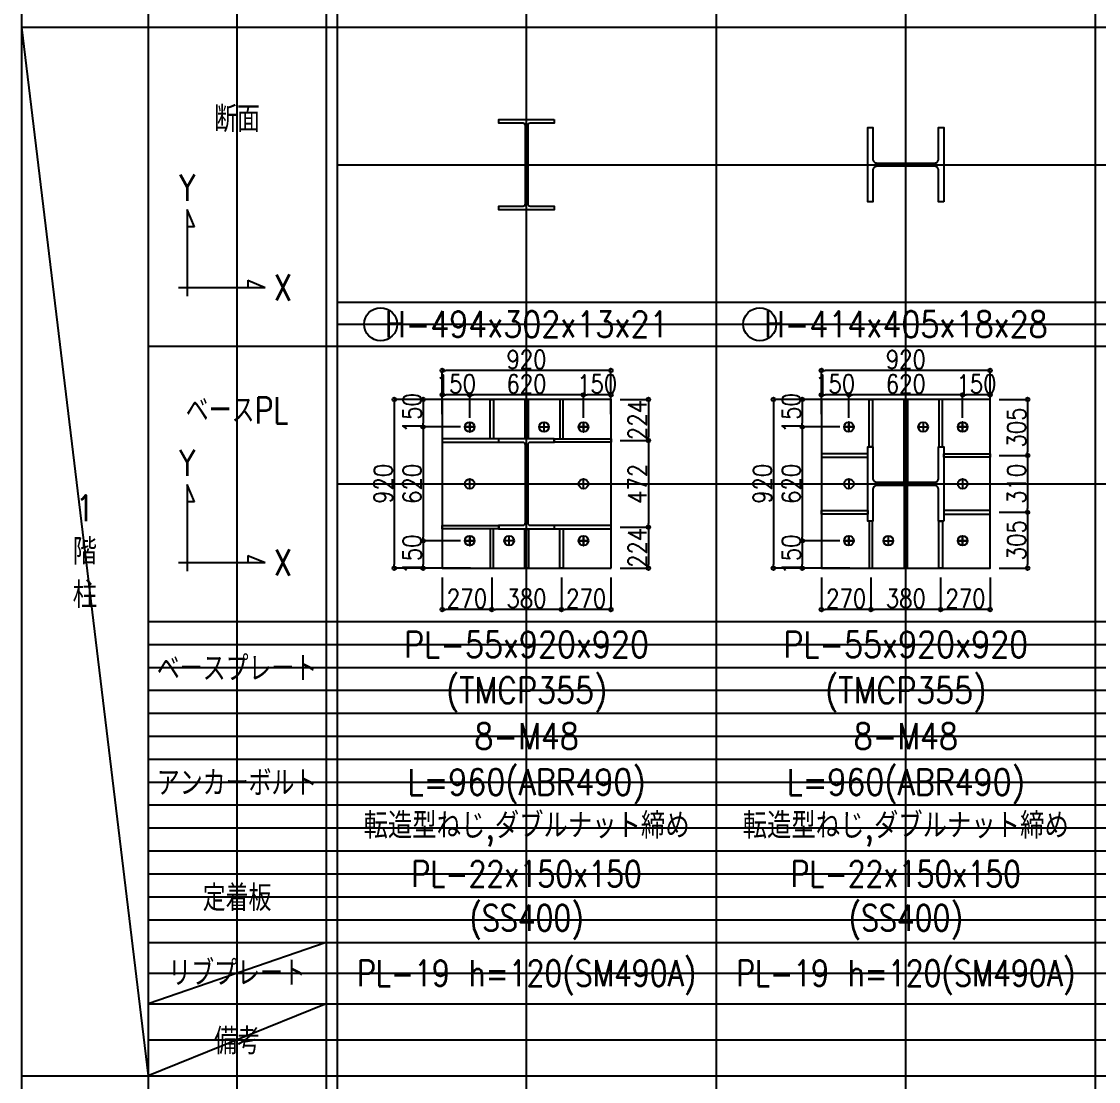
# Model space of a CAD drawing. Extents: x -668440 to 1010955, y -1678500 to 210463.
# Drawn here: x -123607 to -82515, y -441430 to -400997 of the extents above; entities that cross this region are included whole.
import ezdxf
from ezdxf.enums import TextEntityAlignment as Align

# ---------------------------------------------------------------- set-up
doc = ezdxf.new("R2010")
doc.units = 0
doc.header["$MEASUREMENT"] = 0
doc.layers.get('0').update_dxf_attribs({"color": 3, "linetype": 'CONTINUOUS'})
doc.layers.get('Defpoints').update_dxf_attribs({"color": 251, "linetype": 'CONTINUOUS'})
for name, color, linetype in [('Sプレート', 1, 'CONTINUOUS'), ('Sボルト', 2, 'CONTINUOUS'), ('S柱', 4, 'CONTINUOUS'), ('寸法', 3, 'CONTINUOUS'), ('注記', 3, 'CONTINUOUS')]:
    doc.layers.add(name, color=color, linetype=linetype)
doc.styles.add('DRACAD', font='txt', dxfattribs={"width": 0.85, "bigfont": 'extfont2'})
doc.styles.get("Standard").update_dxf_attribs({"font": 'Osaka.ttc'})
doc.dimstyles.new('ISO-25', dxfattribs={"dimtxt": 2.5, "dimasz": 2.5, "dimexe": 1.25, "dimexo": 0.625, "dimtad": 1, "dimdec": 4, "dimdsep": 46, "dimtxsty": 'Standard', "dimcen": 2.5, "dimadec": 0, "dimazin": 0, "dimtfac": 1, "dimtdec": 4, "dimtmove": 0, "dimatfit": 3, "dimfxl": 1, "dimtolj": 1, "dimtzin": 0, "dimarcsym": 0})

# ---------------------------------------------------------------- blocks, each defined once
blk = doc.blocks.new('_ORIGIN')
at = {"color": 0, "linetype": 'ByBlock', "lineweight": -2}
blk.add_line((0, 0), (-1, 0), dxfattribs=at)
blk.add_circle((0, 0), 0.5, dxfattribs=at)
blk = doc.blocks.new('*D9439')
at = {"layer": 'Defpoints', "color": 0}
for p in [(239499.5, -294989.1), (239649.5, -295143.8), (239499.5, -295163.8)]:
    blk.add_point(p, dxfattribs=at)
at = {"layer": '寸法', "color": 0, "lineweight": -2}
for p, q in [((239499.5, -295113.8), (239499.5, -294989.1)), ((239629.5, -294989.1), (239519.5, -294989.1)), ((239649.5, -295093.8), (239649.5, -294989.1))]:
    blk.add_line(p, q, dxfattribs=at)
at = {"layer": '寸法', "color": 0, "linetype": 'ByBlock', "lineweight": -2, "xscale": 20, "yscale": 20, "zscale": 20, "rotation": 180}
blk.add_blockref('_ORIGIN', (239499.5, -294989.1), dxfattribs=at)
at = {"layer": '寸法', "color": 0, "linetype": 'ByBlock', "lineweight": -2, "xscale": 20, "yscale": 20, "zscale": 20}
blk.add_blockref('_ORIGIN', (239649.5, -294989.1), dxfattribs=at)
at = {"layer": '寸法', "color": 0, "insert": (239574.5, -294929.1), "char_height": 100, "attachment_point": 5, "style": 'DRACAD'}
blk.add_mtext('\\A1;150', dxfattribs=at)
blk = doc.blocks.new('*D9440')
at = {"layer": 'Defpoints', "color": 0}
for p in [(238879.5, -294989.1), (238879.5, -295163.8), (239499.5, -295163.8)]:
    blk.add_point(p, dxfattribs=at)
at = {"layer": '寸法', "color": 0, "lineweight": -2}
for p, q in [((238879.5, -295113.8), (238879.5, -294989.1)), ((239479.5, -294989.1), (238899.5, -294989.1)), ((239499.5, -295113.8), (239499.5, -294989.1))]:
    blk.add_line(p, q, dxfattribs=at)
at = {"layer": '寸法', "color": 0, "linetype": 'ByBlock', "lineweight": -2, "xscale": 20, "yscale": 20, "zscale": 20, "rotation": 180}
blk.add_blockref('_ORIGIN', (238879.5, -294989.1), dxfattribs=at)
at = {"layer": '寸法', "color": 0, "linetype": 'ByBlock', "lineweight": -2, "xscale": 20, "yscale": 20, "zscale": 20}
blk.add_blockref('_ORIGIN', (239499.5, -294989.1), dxfattribs=at)
at = {"layer": '寸法', "color": 0, "insert": (239189.5, -294929.1), "char_height": 100, "attachment_point": 5, "style": 'DRACAD'}
blk.add_mtext('\\A1;620', dxfattribs=at)
blk = doc.blocks.new('*D9441')
at = {"layer": 'Defpoints', "color": 0}
for p in [(238729.5, -294856), (238729.5, -295143.8), (239649.5, -295143.8)]:
    blk.add_point(p, dxfattribs=at)
at = {"layer": '寸法', "color": 0, "lineweight": -2}
for p, q in [((238729.5, -295093.8), (238729.5, -294856)), ((239629.5, -294856), (238749.5, -294856)), ((239649.5, -295093.8), (239649.5, -294856))]:
    blk.add_line(p, q, dxfattribs=at)
at = {"layer": '寸法', "color": 0, "linetype": 'ByBlock', "lineweight": -2, "xscale": 20, "yscale": 20, "zscale": 20, "rotation": 180}
blk.add_blockref('_ORIGIN', (238729.5, -294856), dxfattribs=at)
at = {"layer": '寸法', "color": 0, "linetype": 'ByBlock', "lineweight": -2, "xscale": 20, "yscale": 20, "zscale": 20}
blk.add_blockref('_ORIGIN', (239649.5, -294856), dxfattribs=at)
at = {"layer": '寸法', "color": 0, "insert": (239189.5, -294796), "char_height": 100, "attachment_point": 5, "style": 'DRACAD'}
blk.add_mtext('\\A1;920', dxfattribs=at)
blk = doc.blocks.new('*D9442')
at = {"layer": 'Defpoints', "color": 0}
for p in [(238729.5, -294989.1), (238729.5, -295143.8), (238879.5, -295163.8)]:
    blk.add_point(p, dxfattribs=at)
at = {"layer": '寸法', "color": 0, "lineweight": -2}
for p, q in [((238729.5, -295093.8), (238729.5, -294989.1)), ((238859.5, -294989.1), (238749.5, -294989.1)), ((238879.5, -295113.8), (238879.5, -294989.1))]:
    blk.add_line(p, q, dxfattribs=at)
at = {"layer": '寸法', "color": 0, "linetype": 'ByBlock', "lineweight": -2, "xscale": 20, "yscale": 20, "zscale": 20, "rotation": 180}
blk.add_blockref('_ORIGIN', (238729.5, -294989.1), dxfattribs=at)
at = {"layer": '寸法', "color": 0, "linetype": 'ByBlock', "lineweight": -2, "xscale": 20, "yscale": 20, "zscale": 20}
blk.add_blockref('_ORIGIN', (238879.5, -294989.1), dxfattribs=at)
at = {"layer": '寸法', "color": 0, "insert": (238804.5, -294929.1), "char_height": 100, "attachment_point": 5, "style": 'DRACAD'}
blk.add_mtext('\\A1;150', dxfattribs=at)
blk = doc.blocks.new('*D9443')
at = {"layer": 'Defpoints', "color": 0}
for p in [(238934.5, -295013.8), (238625.2, -295163.8), (238879.5, -295163.8)]:
    blk.add_point(p, dxfattribs=at)
at = {"layer": '寸法', "color": 0, "lineweight": -2}
for p, q in [((238884.5, -295013.8), (238625.2, -295013.8)), ((238625.2, -295033.8), (238625.2, -295143.8)), ((238829.5, -295163.8), (238625.2, -295163.8))]:
    blk.add_line(p, q, dxfattribs=at)
at = {"layer": '寸法', "color": 0, "linetype": 'ByBlock', "lineweight": -2, "xscale": 20, "yscale": 20, "zscale": 20}
for p, rotation in [((238625.2, -295013.8), 90), ((238625.2, -295163.8), 270)]:
    blk.add_blockref('_ORIGIN', p, dxfattribs=dict(at, rotation=rotation))
at = {"layer": '寸法', "color": 0, "insert": (238565.2, -295088.8), "char_height": 100, "attachment_point": 5, "rotation": 90, "style": 'DRACAD'}
blk.add_mtext('\\A1;150', dxfattribs=at)
blk = doc.blocks.new('*D9444')
at = {"layer": 'Defpoints', "color": 0}
for p in [(238879.5, -295163.8), (238625.2, -295783.8), (238879.5, -295783.8)]:
    blk.add_point(p, dxfattribs=at)
at = {"layer": '寸法', "color": 0, "lineweight": -2}
for p, q in [((238829.5, -295163.8), (238625.2, -295163.8)), ((238625.2, -295183.8), (238625.2, -295763.8)), ((238829.5, -295783.8), (238625.2, -295783.8))]:
    blk.add_line(p, q, dxfattribs=at)
at = {"layer": '寸法', "color": 0, "linetype": 'ByBlock', "lineweight": -2, "xscale": 20, "yscale": 20, "zscale": 20}
for p, rotation in [((238625.2, -295163.8), 90), ((238625.2, -295783.8), 270)]:
    blk.add_blockref('_ORIGIN', p, dxfattribs=dict(at, rotation=rotation))
at = {"layer": '寸法', "color": 0, "insert": (238565.2, -295473.8), "char_height": 100, "attachment_point": 5, "rotation": 90, "style": 'DRACAD'}
blk.add_mtext('\\A1;620', dxfattribs=at)
blk = doc.blocks.new('*D9445')
at = {"layer": 'Defpoints', "color": 0}
for p in [(238934.5, -295013.8), (238468, -295933.8), (238934.5, -295933.8)]:
    blk.add_point(p, dxfattribs=at)
at = {"layer": '寸法', "color": 0, "lineweight": -2}
for p, q in [((238884.5, -295013.8), (238468, -295013.8)), ((238468, -295033.8), (238468, -295913.8)), ((238884.5, -295933.8), (238468, -295933.8))]:
    blk.add_line(p, q, dxfattribs=at)
at = {"layer": '寸法', "color": 0, "linetype": 'ByBlock', "lineweight": -2, "xscale": 20, "yscale": 20, "zscale": 20}
for p, rotation in [((238468, -295013.8), 90), ((238468, -295933.8), 270)]:
    blk.add_blockref('_ORIGIN', p, dxfattribs=dict(at, rotation=rotation))
at = {"layer": '寸法', "color": 0, "insert": (238408, -295473.8), "char_height": 100, "attachment_point": 5, "rotation": 90, "style": 'DRACAD'}
blk.add_mtext('\\A1;920', dxfattribs=at)
blk = doc.blocks.new('*D9446')
at = {"layer": 'Defpoints', "color": 0}
for p in [(238879.5, -295783.8), (238625.2, -295933.8), (238934.5, -295933.8)]:
    blk.add_point(p, dxfattribs=at)
at = {"layer": '寸法', "color": 0, "lineweight": -2}
for p, q in [((238829.5, -295783.8), (238625.2, -295783.8)), ((238625.2, -295803.8), (238625.2, -295913.8)), ((238884.5, -295933.8), (238625.2, -295933.8))]:
    blk.add_line(p, q, dxfattribs=at)
at = {"layer": '寸法', "color": 0, "linetype": 'ByBlock', "lineweight": -2, "xscale": 20, "yscale": 20, "zscale": 20}
for p, rotation in [((238625.2, -295783.8), 90), ((238625.2, -295933.8), 270)]:
    blk.add_blockref('_ORIGIN', p, dxfattribs=dict(at, rotation=rotation))
at = {"layer": '寸法', "color": 0, "insert": (238565.2, -295858.8), "char_height": 100, "attachment_point": 5, "rotation": 90, "style": 'DRACAD'}
blk.add_mtext('\\A1;150', dxfattribs=at)
blk = doc.blocks.new('*D9447')
at = {"layer": 'Defpoints', "color": 0}
for p in [(239649.5, -295013.8), (239649.5, -295318.8), (239853.8, -295318.8)]:
    blk.add_point(p, dxfattribs=at)
at = {"layer": '寸法', "color": 0, "lineweight": -2}
for p, q in [((239699.5, -295013.8), (239853.8, -295013.8)), ((239853.8, -295033.8), (239853.8, -295298.8)), ((239699.5, -295318.8), (239853.8, -295318.8))]:
    blk.add_line(p, q, dxfattribs=at)
at = {"layer": '寸法', "color": 0, "linetype": 'ByBlock', "lineweight": -2, "xscale": 20, "yscale": 20, "zscale": 20}
for p, rotation in [((239853.8, -295013.8), 90), ((239853.8, -295318.8), 270)]:
    blk.add_blockref('_ORIGIN', p, dxfattribs=dict(at, rotation=rotation))
at = {"layer": '寸法', "color": 0, "insert": (239793.8, -295166.3), "char_height": 100, "attachment_point": 5, "rotation": 90, "style": 'DRACAD'}
blk.add_mtext('\\A1;305', dxfattribs=at)
blk = doc.blocks.new('*D9448')
at = {"layer": 'Defpoints', "color": 0}
for p in [(239649.5, -295318.8), (239649.5, -295628.8), (239853.8, -295628.8)]:
    blk.add_point(p, dxfattribs=at)
at = {"layer": '寸法', "color": 0, "lineweight": -2}
for p, q in [((239699.5, -295318.8), (239853.8, -295318.8)), ((239853.8, -295338.8), (239853.8, -295608.8)), ((239699.5, -295628.8), (239853.8, -295628.8))]:
    blk.add_line(p, q, dxfattribs=at)
at = {"layer": '寸法', "color": 0, "linetype": 'ByBlock', "lineweight": -2, "xscale": 20, "yscale": 20, "zscale": 20}
for p, rotation in [((239853.8, -295318.8), 90), ((239853.8, -295628.8), 270)]:
    blk.add_blockref('_ORIGIN', p, dxfattribs=dict(at, rotation=rotation))
at = {"layer": '寸法', "color": 0, "insert": (239793.8, -295473.8), "char_height": 100, "attachment_point": 5, "rotation": 90, "style": 'DRACAD'}
blk.add_mtext('\\A1;310', dxfattribs=at)
blk = doc.blocks.new('*D9449')
at = {"layer": 'Defpoints', "color": 0}
for p in [(239649.5, -295628.8), (239649.5, -295933.8), (239853.8, -295933.8)]:
    blk.add_point(p, dxfattribs=at)
at = {"layer": '寸法', "color": 0, "lineweight": -2}
for p, q in [((239699.5, -295628.8), (239853.8, -295628.8)), ((239853.8, -295648.8), (239853.8, -295913.8)), ((239699.5, -295933.8), (239853.8, -295933.8))]:
    blk.add_line(p, q, dxfattribs=at)
at = {"layer": '寸法', "color": 0, "linetype": 'ByBlock', "lineweight": -2, "xscale": 20, "yscale": 20, "zscale": 20}
for p, rotation in [((239853.8, -295628.8), 90), ((239853.8, -295933.8), 270)]:
    blk.add_blockref('_ORIGIN', p, dxfattribs=dict(at, rotation=rotation))
at = {"layer": '寸法', "color": 0, "insert": (239793.8, -295781.3), "char_height": 100, "attachment_point": 5, "rotation": 90, "style": 'DRACAD'}
blk.add_mtext('\\A1;305', dxfattribs=at)
blk = doc.blocks.new('*D9450')
at = {"layer": 'Defpoints', "color": 0}
for p in [(239379.5, -295933.8), (239649.5, -295933.8), (239379.5, -296158.5)]:
    blk.add_point(p, dxfattribs=at)
at = {"layer": '寸法', "color": 0, "lineweight": -2}
for p, q in [((239379.5, -295983.8), (239379.5, -296158.5)), ((239649.5, -295983.8), (239649.5, -296158.5)), ((239629.5, -296158.5), (239399.5, -296158.5))]:
    blk.add_line(p, q, dxfattribs=at)
at = {"layer": '寸法', "color": 0, "linetype": 'ByBlock', "lineweight": -2, "xscale": 20, "yscale": 20, "zscale": 20, "rotation": 180}
blk.add_blockref('_ORIGIN', (239379.5, -296158.5), dxfattribs=at)
at = {"layer": '寸法', "color": 0, "linetype": 'ByBlock', "lineweight": -2, "xscale": 20, "yscale": 20, "zscale": 20}
blk.add_blockref('_ORIGIN', (239649.5, -296158.5), dxfattribs=at)
at = {"layer": '寸法', "color": 0, "insert": (239514.5, -296098.5), "char_height": 100, "attachment_point": 5, "style": 'DRACAD'}
blk.add_mtext('\\A1;270', dxfattribs=at)
blk = doc.blocks.new('*D9451')
at = {"layer": 'Defpoints', "color": 0}
for p in [(238999.5, -295933.8), (239379.5, -295933.8), (238999.5, -296158.5)]:
    blk.add_point(p, dxfattribs=at)
at = {"layer": '寸法', "color": 0, "lineweight": -2}
for p, q in [((238999.5, -295983.8), (238999.5, -296158.5)), ((239379.5, -295983.8), (239379.5, -296158.5)), ((239359.5, -296158.5), (239019.5, -296158.5))]:
    blk.add_line(p, q, dxfattribs=at)
at = {"layer": '寸法', "color": 0, "linetype": 'ByBlock', "lineweight": -2, "xscale": 20, "yscale": 20, "zscale": 20, "rotation": 180}
blk.add_blockref('_ORIGIN', (238999.5, -296158.5), dxfattribs=at)
at = {"layer": '寸法', "color": 0, "linetype": 'ByBlock', "lineweight": -2, "xscale": 20, "yscale": 20, "zscale": 20}
blk.add_blockref('_ORIGIN', (239379.5, -296158.5), dxfattribs=at)
at = {"layer": '寸法', "color": 0, "insert": (239189.5, -296098.5), "char_height": 100, "attachment_point": 5, "style": 'DRACAD'}
blk.add_mtext('\\A1;380', dxfattribs=at)
blk = doc.blocks.new('*D9452')
at = {"layer": 'Defpoints', "color": 0}
for p in [(238729.5, -295933.8), (238999.5, -295933.8), (238729.5, -296158.5)]:
    blk.add_point(p, dxfattribs=at)
at = {"layer": '寸法', "color": 0, "lineweight": -2}
for p, q in [((238729.5, -295983.8), (238729.5, -296158.5)), ((238999.5, -295983.8), (238999.5, -296158.5)), ((238979.5, -296158.5), (238749.5, -296158.5))]:
    blk.add_line(p, q, dxfattribs=at)
at = {"layer": '寸法', "color": 0, "linetype": 'ByBlock', "lineweight": -2, "xscale": 20, "yscale": 20, "zscale": 20, "rotation": 180}
blk.add_blockref('_ORIGIN', (238729.5, -296158.5), dxfattribs=at)
at = {"layer": '寸法', "color": 0, "linetype": 'ByBlock', "lineweight": -2, "xscale": 20, "yscale": 20, "zscale": 20}
blk.add_blockref('_ORIGIN', (238999.5, -296158.5), dxfattribs=at)
at = {"layer": '寸法', "color": 0, "insert": (238864.5, -296098.5), "char_height": 100, "attachment_point": 5, "style": 'DRACAD'}
blk.add_mtext('\\A1;270', dxfattribs=at)
blk = doc.blocks.new('*D9467')
at = {"layer": 'Defpoints', "color": 0}
for p in [(237432.8, -294989.1), (237582.8, -295143.8), (237432.8, -295163.8)]:
    blk.add_point(p, dxfattribs=at)
at = {"layer": '寸法', "color": 0, "lineweight": -2}
for p, q in [((237432.8, -295113.8), (237432.8, -294989.1)), ((237562.8, -294989.1), (237452.8, -294989.1)), ((237582.8, -295093.8), (237582.8, -294989.1))]:
    blk.add_line(p, q, dxfattribs=at)
at = {"layer": '寸法', "color": 0, "linetype": 'ByBlock', "lineweight": -2, "xscale": 20, "yscale": 20, "zscale": 20, "rotation": 180}
blk.add_blockref('_ORIGIN', (237432.8, -294989.1), dxfattribs=at)
at = {"layer": '寸法', "color": 0, "linetype": 'ByBlock', "lineweight": -2, "xscale": 20, "yscale": 20, "zscale": 20}
blk.add_blockref('_ORIGIN', (237582.8, -294989.1), dxfattribs=at)
at = {"layer": '寸法', "color": 0, "insert": (237507.8, -294929.1), "char_height": 100, "attachment_point": 5, "style": 'DRACAD'}
blk.add_mtext('\\A1;150', dxfattribs=at)
blk = doc.blocks.new('*D9468')
at = {"layer": 'Defpoints', "color": 0}
for p in [(236812.8, -294989.1), (236812.8, -295163.8), (237432.8, -295163.8)]:
    blk.add_point(p, dxfattribs=at)
at = {"layer": '寸法', "color": 0, "lineweight": -2}
for p, q in [((236812.8, -295113.8), (236812.8, -294989.1)), ((237412.8, -294989.1), (236832.8, -294989.1)), ((237432.8, -295113.8), (237432.8, -294989.1))]:
    blk.add_line(p, q, dxfattribs=at)
at = {"layer": '寸法', "color": 0, "linetype": 'ByBlock', "lineweight": -2, "xscale": 20, "yscale": 20, "zscale": 20, "rotation": 180}
blk.add_blockref('_ORIGIN', (236812.8, -294989.1), dxfattribs=at)
at = {"layer": '寸法', "color": 0, "linetype": 'ByBlock', "lineweight": -2, "xscale": 20, "yscale": 20, "zscale": 20}
blk.add_blockref('_ORIGIN', (237432.8, -294989.1), dxfattribs=at)
at = {"layer": '寸法', "color": 0, "insert": (237122.8, -294929.1), "char_height": 100, "attachment_point": 5, "style": 'DRACAD'}
blk.add_mtext('\\A1;620', dxfattribs=at)
blk = doc.blocks.new('*D9469')
at = {"layer": 'Defpoints', "color": 0}
for p in [(236662.8, -294856), (236662.8, -295143.8), (237582.8, -295143.8)]:
    blk.add_point(p, dxfattribs=at)
at = {"layer": '寸法', "color": 0, "lineweight": -2}
for p, q in [((236662.8, -295093.8), (236662.8, -294856)), ((237562.8, -294856), (236682.8, -294856)), ((237582.8, -295093.8), (237582.8, -294856))]:
    blk.add_line(p, q, dxfattribs=at)
at = {"layer": '寸法', "color": 0, "linetype": 'ByBlock', "lineweight": -2, "xscale": 20, "yscale": 20, "zscale": 20, "rotation": 180}
blk.add_blockref('_ORIGIN', (236662.8, -294856), dxfattribs=at)
at = {"layer": '寸法', "color": 0, "linetype": 'ByBlock', "lineweight": -2, "xscale": 20, "yscale": 20, "zscale": 20}
blk.add_blockref('_ORIGIN', (237582.8, -294856), dxfattribs=at)
at = {"layer": '寸法', "color": 0, "insert": (237122.8, -294796), "char_height": 100, "attachment_point": 5, "style": 'DRACAD'}
blk.add_mtext('\\A1;920', dxfattribs=at)
blk = doc.blocks.new('*D9470')
at = {"layer": 'Defpoints', "color": 0}
for p in [(236662.8, -294989.1), (236662.8, -295143.8), (236812.8, -295163.8)]:
    blk.add_point(p, dxfattribs=at)
at = {"layer": '寸法', "color": 0, "lineweight": -2}
for p, q in [((236662.8, -295093.8), (236662.8, -294989.1)), ((236792.8, -294989.1), (236682.8, -294989.1)), ((236812.8, -295113.8), (236812.8, -294989.1))]:
    blk.add_line(p, q, dxfattribs=at)
at = {"layer": '寸法', "color": 0, "linetype": 'ByBlock', "lineweight": -2, "xscale": 20, "yscale": 20, "zscale": 20, "rotation": 180}
blk.add_blockref('_ORIGIN', (236662.8, -294989.1), dxfattribs=at)
at = {"layer": '寸法', "color": 0, "linetype": 'ByBlock', "lineweight": -2, "xscale": 20, "yscale": 20, "zscale": 20}
blk.add_blockref('_ORIGIN', (236812.8, -294989.1), dxfattribs=at)
at = {"layer": '寸法', "color": 0, "insert": (236737.8, -294929.1), "char_height": 100, "attachment_point": 5, "style": 'DRACAD'}
blk.add_mtext('\\A1;150', dxfattribs=at)
blk = doc.blocks.new('*D9471')
at = {"layer": 'Defpoints', "color": 0}
for p in [(236867.8, -295013.8), (236558.6, -295163.8), (236812.8, -295163.8)]:
    blk.add_point(p, dxfattribs=at)
at = {"layer": '寸法', "color": 0, "lineweight": -2}
for p, q in [((236817.8, -295013.8), (236558.6, -295013.8)), ((236558.6, -295033.8), (236558.6, -295143.8)), ((236762.8, -295163.8), (236558.6, -295163.8))]:
    blk.add_line(p, q, dxfattribs=at)
at = {"layer": '寸法', "color": 0, "linetype": 'ByBlock', "lineweight": -2, "xscale": 20, "yscale": 20, "zscale": 20}
for p, rotation in [((236558.6, -295013.8), 90), ((236558.6, -295163.8), 270)]:
    blk.add_blockref('_ORIGIN', p, dxfattribs=dict(at, rotation=rotation))
at = {"layer": '寸法', "color": 0, "insert": (236498.6, -295088.8), "char_height": 100, "attachment_point": 5, "rotation": 90, "style": 'DRACAD'}
blk.add_mtext('\\A1;150', dxfattribs=at)
blk = doc.blocks.new('*D9472')
at = {"layer": 'Defpoints', "color": 0}
for p in [(236812.8, -295163.8), (236558.6, -295783.8), (236812.8, -295783.8)]:
    blk.add_point(p, dxfattribs=at)
at = {"layer": '寸法', "color": 0, "lineweight": -2}
for p, q in [((236762.8, -295163.8), (236558.6, -295163.8)), ((236558.6, -295183.8), (236558.6, -295763.8)), ((236762.8, -295783.8), (236558.6, -295783.8))]:
    blk.add_line(p, q, dxfattribs=at)
at = {"layer": '寸法', "color": 0, "linetype": 'ByBlock', "lineweight": -2, "xscale": 20, "yscale": 20, "zscale": 20}
for p, rotation in [((236558.6, -295163.8), 90), ((236558.6, -295783.8), 270)]:
    blk.add_blockref('_ORIGIN', p, dxfattribs=dict(at, rotation=rotation))
at = {"layer": '寸法', "color": 0, "insert": (236498.6, -295473.8), "char_height": 100, "attachment_point": 5, "rotation": 90, "style": 'DRACAD'}
blk.add_mtext('\\A1;620', dxfattribs=at)
blk = doc.blocks.new('*D9473')
at = {"layer": 'Defpoints', "color": 0}
for p in [(236867.8, -295013.8), (236401.3, -295933.8), (236867.8, -295933.8)]:
    blk.add_point(p, dxfattribs=at)
at = {"layer": '寸法', "color": 0, "lineweight": -2}
for p, q in [((236817.8, -295013.8), (236401.3, -295013.8)), ((236401.3, -295033.8), (236401.3, -295913.8)), ((236817.8, -295933.8), (236401.3, -295933.8))]:
    blk.add_line(p, q, dxfattribs=at)
at = {"layer": '寸法', "color": 0, "linetype": 'ByBlock', "lineweight": -2, "xscale": 20, "yscale": 20, "zscale": 20}
for p, rotation in [((236401.3, -295013.8), 90), ((236401.3, -295933.8), 270)]:
    blk.add_blockref('_ORIGIN', p, dxfattribs=dict(at, rotation=rotation))
at = {"layer": '寸法', "color": 0, "insert": (236341.3, -295473.8), "char_height": 100, "attachment_point": 5, "rotation": 90, "style": 'DRACAD'}
blk.add_mtext('\\A1;920', dxfattribs=at)
blk = doc.blocks.new('*D9474')
at = {"layer": 'Defpoints', "color": 0}
for p in [(236812.8, -295783.8), (236558.6, -295933.8), (236867.8, -295933.8)]:
    blk.add_point(p, dxfattribs=at)
at = {"layer": '寸法', "color": 0, "lineweight": -2}
for p, q in [((236762.8, -295783.8), (236558.6, -295783.8)), ((236558.6, -295803.8), (236558.6, -295913.8)), ((236817.8, -295933.8), (236558.6, -295933.8))]:
    blk.add_line(p, q, dxfattribs=at)
at = {"layer": '寸法', "color": 0, "linetype": 'ByBlock', "lineweight": -2, "xscale": 20, "yscale": 20, "zscale": 20}
for p, rotation in [((236558.6, -295783.8), 90), ((236558.6, -295933.8), 270)]:
    blk.add_blockref('_ORIGIN', p, dxfattribs=dict(at, rotation=rotation))
at = {"layer": '寸法', "color": 0, "insert": (236498.6, -295858.8), "char_height": 100, "attachment_point": 5, "rotation": 90, "style": 'DRACAD'}
blk.add_mtext('\\A1;150', dxfattribs=at)
blk = doc.blocks.new('*D9475')
at = {"layer": 'Defpoints', "color": 0}
for p in [(237582.8, -295013.8), (237582.8, -295237.8), (237787.1, -295237.8)]:
    blk.add_point(p, dxfattribs=at)
at = {"layer": '寸法', "color": 0, "lineweight": -2}
for p, q in [((237632.8, -295013.8), (237787.1, -295013.8)), ((237787.1, -295033.8), (237787.1, -295217.8)), ((237632.8, -295237.8), (237787.1, -295237.8))]:
    blk.add_line(p, q, dxfattribs=at)
at = {"layer": '寸法', "color": 0, "linetype": 'ByBlock', "lineweight": -2, "xscale": 20, "yscale": 20, "zscale": 20}
for p, rotation in [((237787.1, -295013.8), 90), ((237787.1, -295237.8), 270)]:
    blk.add_blockref('_ORIGIN', p, dxfattribs=dict(at, rotation=rotation))
at = {"layer": '寸法', "color": 0, "insert": (237727.1, -295125.8), "char_height": 100, "attachment_point": 5, "rotation": 90, "style": 'DRACAD'}
blk.add_mtext('\\A1;224', dxfattribs=at)
blk = doc.blocks.new('*D9476')
at = {"layer": 'Defpoints', "color": 0}
for p in [(237582.8, -295237.8), (237582.8, -295709.8), (237787.1, -295709.8)]:
    blk.add_point(p, dxfattribs=at)
at = {"layer": '寸法', "color": 0, "lineweight": -2}
for p, q in [((237632.8, -295237.8), (237787.1, -295237.8)), ((237787.1, -295257.8), (237787.1, -295689.8)), ((237632.8, -295709.8), (237787.1, -295709.8))]:
    blk.add_line(p, q, dxfattribs=at)
at = {"layer": '寸法', "color": 0, "linetype": 'ByBlock', "lineweight": -2, "xscale": 20, "yscale": 20, "zscale": 20}
for p, rotation in [((237787.1, -295237.8), 90), ((237787.1, -295709.8), 270)]:
    blk.add_blockref('_ORIGIN', p, dxfattribs=dict(at, rotation=rotation))
at = {"layer": '寸法', "color": 0, "insert": (237727.1, -295473.8), "char_height": 100, "attachment_point": 5, "rotation": 90, "style": 'DRACAD'}
blk.add_mtext('\\A1;472', dxfattribs=at)
blk = doc.blocks.new('*D9477')
at = {"layer": 'Defpoints', "color": 0}
for p in [(237582.8, -295709.8), (237582.8, -295933.8), (237787.1, -295933.8)]:
    blk.add_point(p, dxfattribs=at)
at = {"layer": '寸法', "color": 0, "lineweight": -2}
for p, q in [((237632.8, -295709.8), (237787.1, -295709.8)), ((237787.1, -295729.8), (237787.1, -295913.8)), ((237632.8, -295933.8), (237787.1, -295933.8))]:
    blk.add_line(p, q, dxfattribs=at)
at = {"layer": '寸法', "color": 0, "linetype": 'ByBlock', "lineweight": -2, "xscale": 20, "yscale": 20, "zscale": 20}
for p, rotation in [((237787.1, -295709.8), 90), ((237787.1, -295933.8), 270)]:
    blk.add_blockref('_ORIGIN', p, dxfattribs=dict(at, rotation=rotation))
at = {"layer": '寸法', "color": 0, "insert": (237727.1, -295821.8), "char_height": 100, "attachment_point": 5, "rotation": 90, "style": 'DRACAD'}
blk.add_mtext('\\A1;224', dxfattribs=at)
blk = doc.blocks.new('*D9478')
at = {"layer": 'Defpoints', "color": 0}
for p in [(237312.8, -295933.8), (237582.8, -295933.8), (237312.8, -296158.5)]:
    blk.add_point(p, dxfattribs=at)
at = {"layer": '寸法', "color": 0, "lineweight": -2}
for p, q in [((237312.8, -295983.8), (237312.8, -296158.5)), ((237582.8, -295983.8), (237582.8, -296158.5)), ((237562.8, -296158.5), (237332.8, -296158.5))]:
    blk.add_line(p, q, dxfattribs=at)
at = {"layer": '寸法', "color": 0, "linetype": 'ByBlock', "lineweight": -2, "xscale": 20, "yscale": 20, "zscale": 20, "rotation": 180}
blk.add_blockref('_ORIGIN', (237312.8, -296158.5), dxfattribs=at)
at = {"layer": '寸法', "color": 0, "linetype": 'ByBlock', "lineweight": -2, "xscale": 20, "yscale": 20, "zscale": 20}
blk.add_blockref('_ORIGIN', (237582.8, -296158.5), dxfattribs=at)
at = {"layer": '寸法', "color": 0, "insert": (237447.8, -296098.5), "char_height": 100, "attachment_point": 5, "style": 'DRACAD'}
blk.add_mtext('\\A1;270', dxfattribs=at)
blk = doc.blocks.new('*D9479')
at = {"layer": 'Defpoints', "color": 0}
for p in [(236932.8, -295933.8), (237312.8, -295933.8), (236932.8, -296158.5)]:
    blk.add_point(p, dxfattribs=at)
at = {"layer": '寸法', "color": 0, "lineweight": -2}
for p, q in [((236932.8, -295983.8), (236932.8, -296158.5)), ((237312.8, -295983.8), (237312.8, -296158.5)), ((237292.8, -296158.5), (236952.8, -296158.5))]:
    blk.add_line(p, q, dxfattribs=at)
at = {"layer": '寸法', "color": 0, "linetype": 'ByBlock', "lineweight": -2, "xscale": 20, "yscale": 20, "zscale": 20, "rotation": 180}
blk.add_blockref('_ORIGIN', (236932.8, -296158.5), dxfattribs=at)
at = {"layer": '寸法', "color": 0, "linetype": 'ByBlock', "lineweight": -2, "xscale": 20, "yscale": 20, "zscale": 20}
blk.add_blockref('_ORIGIN', (237312.8, -296158.5), dxfattribs=at)
at = {"layer": '寸法', "color": 0, "insert": (237122.8, -296098.5), "char_height": 100, "attachment_point": 5, "style": 'DRACAD'}
blk.add_mtext('\\A1;380', dxfattribs=at)
blk = doc.blocks.new('*D9480')
at = {"layer": 'Defpoints', "color": 0}
for p in [(236662.8, -295933.8), (236932.8, -295933.8), (236662.8, -296158.5)]:
    blk.add_point(p, dxfattribs=at)
at = {"layer": '寸法', "color": 0, "lineweight": -2}
for p, q in [((236662.8, -295983.8), (236662.8, -296158.5)), ((236932.8, -295983.8), (236932.8, -296158.5)), ((236912.8, -296158.5), (236682.8, -296158.5))]:
    blk.add_line(p, q, dxfattribs=at)
at = {"layer": '寸法', "color": 0, "linetype": 'ByBlock', "lineweight": -2, "xscale": 20, "yscale": 20, "zscale": 20, "rotation": 180}
blk.add_blockref('_ORIGIN', (236662.8, -296158.5), dxfattribs=at)
at = {"layer": '寸法', "color": 0, "linetype": 'ByBlock', "lineweight": -2, "xscale": 20, "yscale": 20, "zscale": 20}
blk.add_blockref('_ORIGIN', (236932.8, -296158.5), dxfattribs=at)
at = {"layer": '寸法', "color": 0, "insert": (236797.8, -296098.5), "char_height": 100, "attachment_point": 5, "style": 'DRACAD'}
blk.add_mtext('\\A1;270', dxfattribs=at)
blk = doc.blocks.new('柱リスト')
at = {"layer": 'Defpoints'}
for p, q in [((235544.55402, -301260.46188), (235544.55402, -287346.50356)), ((237122.82484, -301260.46188), (237122.82484, -287346.50356)), ((237122.82484, -301260.46188), (237122.82484, -287346.50356)), ((239189.49148, -301260.46188), (239189.49148, -287346.50356)), ((234369.74154, -292984.33688), (235059.61653, -298700.46188)), ((236089.49152, -293734.33688), (248489.49136, -293734.33688)), ((236089.49152, -294604.06604), (248489.49136, -294604.06604)), ((236089.49152, -295473.79521), (248489.49136, -295473.79521)), ((236029.49152, -297973.79521), (235059.61653, -298307.12854)), ((236029.49152, -298307.12854), (235059.61653, -298700.46188))]:
    blk.add_line(p, q, dxfattribs=at)
at = {"layer": 'Defpoints', "linetype": 'Continuous'}
for p, q in [((235059.61653, -296348.79521), (248489.49136, -296348.79521)), ((235059.61653, -296473.79521), (248489.49136, -296473.79521)), ((235059.61653, -296598.79521), (248489.49136, -296598.79521)), ((235059.61653, -296848.79521), (248489.49136, -296848.79521)), ((235059.61653, -296973.79521), (248489.49136, -296973.79521)), ((235059.61653, -297098.79521), (248489.49136, -297098.79521)), ((235059.61653, -297223.79521), (248489.49136, -297223.79521)), ((235059.61653, -297348.79521), (248489.49136, -297348.79521)), ((235059.61653, -297598.79521), (248489.49136, -297598.79521)), ((235059.61653, -297723.79521), (248489.49136, -297723.79521)), ((235059.61653, -297848.79521), (248489.49136, -297848.79521)), ((235059.61653, -298140.46188), (248489.49136, -298140.46188)), ((235059.61653, -298503.79521), (248489.49136, -298503.79521))]:
    blk.add_line(p, q, dxfattribs=at)
at = {"layer": 'Sプレート'}
for points in [[(237582.82484, -295933.79521), (237582.82484, -295013.79521), (236662.82484, -295013.79521), (236662.82484, -295933.79521)], [(236923.32484, -295228.29521), (236923.32484, -295013.79521), (236942.32484, -295013.79521), (236942.32484, -295228.29521)], [(237132.32484, -295226.79521), (237132.32484, -295013.79521), (237113.32484, -295013.79521), (237113.32484, -295226.79521)], [(237322.32484, -295228.29521), (237322.32484, -295013.79521), (237303.32484, -295013.79521), (237303.32484, -295228.29521)], [(238729.49148, -295933.79521), (239649.49148, -295933.79521), (239649.49148, -295013.79521), (238729.49148, -295013.79521)], [(238989.99148, -295271.29521), (238989.99148, -295013.79521), (239008.99148, -295013.79521), (239008.99148, -295271.29521)], [(239179.99148, -295464.79521), (239179.99148, -295013.79521), (239198.99148, -295013.79521), (239198.99148, -295464.79521)], [(239388.99148, -295271.29521), (239388.99148, -295013.79521), (239369.99148, -295013.79521), (239369.99148, -295271.29521)], [(236971.82484, -295228.29521), (236662.82484, -295228.29521), (236662.82484, -295247.29521), (236971.82484, -295247.29521)], [(237273.82484, -295228.29521), (237582.82484, -295228.29521), (237582.82484, -295247.29521), (237273.82484, -295247.29521)], [(238982.49148, -295309.29521), (238729.49148, -295309.29521), (238729.49148, -295328.29521), (238982.49148, -295328.29521)], [(239396.49148, -295309.29521), (239649.49148, -295309.29521), (239649.49148, -295328.29521), (239396.49148, -295328.29521)], [(239179.99148, -295482.79521), (239179.99148, -295933.79521), (239198.99148, -295933.79521), (239198.99148, -295482.79521)], [(238982.49148, -295638.29521), (238729.49148, -295638.29521), (238729.49148, -295619.29521), (238982.49148, -295619.29521)], [(239396.49148, -295638.29521), (239649.49148, -295638.29521), (239649.49148, -295619.29521), (239396.49148, -295619.29521)], [(238989.99148, -295676.29521), (238989.99148, -295933.79521), (239008.99148, -295933.79521), (239008.99148, -295676.29521)], [(239388.99148, -295676.29521), (239388.99148, -295933.79521), (239369.99148, -295933.79521), (239369.99148, -295676.29521)], [(236971.82484, -295719.29521), (236662.82484, -295719.29521), (236662.82484, -295700.29521), (236971.82484, -295700.29521)], [(236923.32484, -295719.29521), (236923.32484, -295933.79521), (236942.32484, -295933.79521), (236942.32484, -295719.29521)], [(237132.32484, -295720.79521), (237132.32484, -295933.79521), (237113.32484, -295933.79521), (237113.32484, -295720.79521)], [(237273.82484, -295719.29521), (237582.82484, -295719.29521), (237582.82484, -295700.29521), (237273.82484, -295700.29521)], [(237322.32484, -295719.29521), (237322.32484, -295933.79521), (237303.32484, -295933.79521), (237303.32484, -295719.29521)]]:
    blk.add_lwpolyline(points, close=True, dxfattribs=at)
for centre in [(236812.82484, -295163.79521), (236812.82484, -295163.79521), (237217.82484, -295163.79521), (237432.82484, -295163.79521), (237432.82484, -295163.79521), (238879.49148, -295163.79521), (238879.49148, -295163.79521), (239284.49148, -295163.79521), (239499.49148, -295163.79521), (239499.49148, -295163.79521), (236812.82484, -295473.79521), (237432.82484, -295473.79521), (238879.49148, -295473.79521), (239499.49148, -295473.79521), (236812.82484, -295783.79521), (236812.82484, -295783.79521), (237027.82484, -295783.79521), (237432.82484, -295783.79521), (237432.82484, -295783.79521), (238879.49148, -295783.79521), (238879.49148, -295783.79521), (239094.49148, -295783.79521), (239499.49148, -295783.79521), (239499.49148, -295783.79521)]:
    blk.add_circle(centre, 26.5, dxfattribs=at)
at = {"layer": 'Sボルト'}
for p, q in [((237217.82484, -295191.29521), (237217.82484, -295136.29521)), ((239284.49148, -295136.29521), (239284.49148, -295191.29521)), ((237190.32484, -295163.79521), (237245.32484, -295163.79521)), ((239256.99148, -295163.79521), (239311.99148, -295163.79521)), ((236785.32484, -295473.79521), (236840.32484, -295473.79521)), ((236812.82484, -295501.29521), (236812.82484, -295446.29521)), ((237405.32484, -295473.79521), (237460.32484, -295473.79521)), ((237432.82484, -295501.29521), (237432.82484, -295446.29521)), ((238851.99148, -295473.79521), (238906.99148, -295473.79521)), ((238879.49148, -295446.29521), (238879.49148, -295501.29521)), ((239471.99148, -295473.79521), (239526.99148, -295473.79521)), ((239499.49148, -295446.29521), (239499.49148, -295501.29521)), ((237055.32484, -295783.79521), (237000.32484, -295783.79521)), ((237027.82484, -295811.29521), (237027.82484, -295756.29521)), ((239066.99148, -295783.79521), (239121.99148, -295783.79521)), ((239094.49148, -295756.29521), (239094.49148, -295811.29521))]:
    blk.add_line(p, q, dxfattribs=at)
for points in [[(236812.82484, -295136.29521), (236812.82484, -295191.29521)], [(237432.82484, -295136.29521), (237432.82484, -295191.29521)], [(238879.49148, -295191.29521), (238879.49148, -295136.29521)], [(239499.49148, -295191.29521), (239499.49148, -295136.29521)], [(236840.32484, -295163.79521), (236785.32484, -295163.79521)], [(237460.32484, -295163.79521), (237405.32484, -295163.79521)], [(238906.99148, -295163.79521), (238851.99148, -295163.79521)], [(239526.99148, -295163.79521), (239471.99148, -295163.79521)], [(236840.32484, -295783.79521), (236785.32484, -295783.79521)], [(236812.82484, -295756.29521), (236812.82484, -295811.29521)], [(237460.32484, -295783.79521), (237405.32484, -295783.79521)], [(237432.82484, -295756.29521), (237432.82484, -295811.29521)], [(238906.99148, -295783.79521), (238851.99148, -295783.79521)], [(238879.49148, -295811.29521), (238879.49148, -295756.29521)], [(239526.99148, -295783.79521), (239471.99148, -295783.79521)], [(239499.49148, -295811.29521), (239499.49148, -295756.29521)]]:
    blk.add_lwpolyline(points, close=True, dxfattribs=at)
at = {"layer": 'S柱'}
for points in [[(237273.82484, -293487.33688), (237273.82484, -293508.33688), (237142.32484, -293508.33688, 0.4142135624), (237129.32484, -293521.33688), (237129.32484, -293947.33688, 0.4142135624), (237142.32484, -293960.33688), (237273.82484, -293960.33688), (237273.82484, -293981.33688), (236971.82484, -293981.33688), (236971.82484, -293960.33688), (237103.32484, -293960.33688, 0.4142135624), (237116.32484, -293947.33688), (237116.32484, -293521.33688, 0.4142135624), (237103.32484, -293508.33688), (236971.82484, -293508.33688), (236971.82484, -293487.33688)], [(239396.49148, -293936.83688), (239368.49148, -293936.83688), (239368.49148, -293765.33688, 0.4142135624), (239346.49148, -293743.33688), (239032.49148, -293743.33688, 0.4142135624), (239010.49148, -293765.33688), (239010.49148, -293936.83688), (238982.49148, -293936.83688), (238982.49148, -293531.83688), (239010.49148, -293531.83688), (239010.49148, -293703.33688, 0.4142135624), (239032.49148, -293725.33688), (239346.49148, -293725.33688, 0.4142135624), (239368.49148, -293703.33688), (239368.49148, -293531.83688), (239396.49148, -293531.83688)], [(237273.82484, -295226.79521), (237273.82484, -295247.79521), (237142.32484, -295247.79521, 0.4142135624), (237129.32484, -295260.79521), (237129.32484, -295686.79521, 0.4142135624), (237142.32484, -295699.79521), (237273.82484, -295699.79521), (237273.82484, -295720.79521), (236971.82484, -295720.79521), (236971.82484, -295699.79521), (237103.32484, -295699.79521, 0.4142135624), (237116.32484, -295686.79521), (237116.32484, -295260.79521, 0.4142135624), (237103.32484, -295247.79521), (236971.82484, -295247.79521), (236971.82484, -295226.79521)], [(239396.49148, -295676.29521), (239368.49148, -295676.29521), (239368.49148, -295504.79521, 0.4142135624), (239346.49148, -295482.79521), (239032.49148, -295482.79521, 0.4142135624), (239010.49148, -295504.79521), (239010.49148, -295676.29521), (238982.49148, -295676.29521), (238982.49148, -295271.29521), (239010.49148, -295271.29521), (239010.49148, -295442.79521, 0.4142135624), (239032.49148, -295464.79521), (239346.49148, -295464.79521, 0.4142135624), (239368.49148, -295442.79521), (239368.49148, -295271.29521), (239396.49148, -295271.29521)]]:
    blk.add_lwpolyline(points, format="xyb", close=True, dxfattribs=at)
at = {"layer": '注記', "linetype": 'Continuous'}
for p, q in [((234369.74154, -287346.50356), (234369.74154, -301260.46188)), ((235059.61653, -287346.50356), (235059.61653, -301260.46188)), ((236029.49152, -287346.50356), (236029.49152, -301260.46188)), ((236089.49152, -287346.50356), (236089.49152, -301260.46188)), ((236089.49152, -287346.50356), (236089.49152, -301260.46188)), ((238156.15816, -287346.50356), (238156.15816, -301260.46188)), ((240222.8248, -287346.50356), (240222.8248, -301260.46188)), ((234369.74154, -292984.33688), (248489.49136, -292984.33688)), ((235272.70644, -293977.98273), (235272.70644, -294450.20495)), ((235311.82661, -294072.42717), (235272.70644, -293977.98273)), ((235311.82661, -294072.42717), (235272.70644, -294072.42717)), ((235603.262, -294363.86256), (235697.70644, -294402.98273)), ((235603.262, -294363.86256), (235603.262, -294402.98273)), ((235225.48422, -294402.98273), (235697.70644, -294402.98273)), ((236089.49152, -294484.33688), (248489.49136, -294484.33688)), ((235059.61653, -294723.79521), (248489.49136, -294723.79521)), ((235272.70644, -295477.98273), (235272.70644, -295950.20495)), ((235311.82661, -295572.42717), (235272.70644, -295477.98273)), ((235311.82661, -295572.42717), (235272.70644, -295572.42717)), ((235225.48422, -295902.98273), (235697.70644, -295902.98273)), ((235603.262, -295863.86256), (235697.70644, -295902.98273)), ((235603.262, -295863.86256), (235603.262, -295902.98273)), ((235059.61653, -296223.79521), (248489.49136, -296223.79521)), ((235059.61653, -296723.79521), (248489.49136, -296723.79521)), ((235059.61653, -297473.79521), (248489.49136, -297473.79521)), ((235059.61653, -297973.79521), (248489.49136, -297973.79521)), ((235059.61653, -298307.12854), (248489.49136, -298307.12854)), ((234369.74154, -298700.46188), (248489.49136, -298700.46188))]:
    blk.add_line(p, q, dxfattribs=at)
at = {"layer": '注記'}
for centre in [(236327.24001, -294604.06604), (238393.90665, -294604.06604)]:
    blk.add_circle(centre, 90, dxfattribs=at)
at = {"layer": '注記', "linetype": 'Continuous', "style": 'DRACAD', "width": 0.8}
for s, p in [('断面', (235544.55402, -293556.65181)), ('Y', (235272.70644, -293930.7605)), ('Y', (235272.70644, -295430.7605))]:
    blk.add_text(s, height=142, dxfattribs=at).set_placement(p, align=Align.CENTER)
for p in [(235744.92866, -294402.98273), (235744.92866, -295902.98273)]:
    blk.add_text('X', height=142, dxfattribs=at).set_placement(p, align=Align.MIDDLE_LEFT)
at = {"layer": '注記', "style": 'DRACAD', "width": 0.85}
for s, p in [('H-494x302x13x21', (237122.82484, -294604.06604)), ('H-414x405x18x28', (239189.49148, -294604.06604)), ('PL-55x920x920', (237122.82484, -296348.79521)), ('PL-55x920x920', (239189.49148, -296348.79521)), ('(TMCP355)', (237122.82484, -296598.79521)), ('(TMCP355)', (239189.49148, -296598.79521)), ('8-M48', (237122.82484, -296848.79521)), ('8-M48', (239189.49148, -296848.79521)), ('L=960(ABR490)', (237122.82484, -297098.79521)), ('L=960(ABR490)', (239189.49148, -297098.79521))]:
    blk.add_text(s, height=142, dxfattribs=at).set_placement(p, align=Align.MIDDLE_CENTER)
at = {"layer": '注記', "linetype": 'Continuous', "style": 'DRACAD', "width": 0.8}
for s, p in [('ベースPL', (235544.55402, -295073.15633)), ('リブプレート', (235544.55402, -298140.46188)), ('PL-19 h=120(SM490A)', (237122.82484, -298140.46188)), ('PL-19 h=120(SM490A)', (239189.49148, -298140.46188))]:
    blk.add_text(s, height=142, dxfattribs=at).set_placement(p, align=Align.MIDDLE_CENTER)
for s, p in [('ベースプレート', (235544.55402, -296473.79521)), ('アンカーボルト', (235544.55402, -297098.79521)), ('PL-22x150x150', (237122.82484, -297598.79521)), ('PL-22x150x150', (239189.49148, -297598.79521)), ('定着板', (235544.55402, -297723.79521)), ('(SS400)', (237122.82484, -297848.79521)), ('(SS400)', (239189.49148, -297848.79521)), ('備考', (235544.55402, -298503.79521))]:
    blk.add_text(s, height=142, dxfattribs=at).set_placement(p, align=Align.MIDDLE)
at = {"layer": '注記', "style": 'DRACAD', "width": 0.85}
for p in [(237122.82484, -297348.79521), (239189.49148, -297348.79521)]:
    blk.add_text('転造型ねじ,ダブルナット締め', height=142, dxfattribs=at).set_placement(p, align=Align.MIDDLE)
at = {"layer": '注記', "insert": (234714.67904, -295842.39938), "char_height": 142, "width": 950, "attachment_point": 5, "style": 'DRACAD'}
blk.add_mtext('\\pxqc;1\\P階\\P柱', dxfattribs=at)
at = {"layer": '寸法'}
for base, p1, p2, angle, picture, middle in [((236662.82484, -294855.95054, 250), (237582.82484, -295143.79521), (236662.82484, -295143.79521), 180, '*D9469', (237122.82484, -294795.95054, 250)), ((238729.49148, -294855.95054, 250), (239649.49148, -295143.79521), (238729.49148, -295143.79521), 180, '*D9441', (239189.49148, -294795.95054, 250)), ((236401.31285, -295933.79521, 250), (236867.82484, -295013.79521), (236867.82484, -295933.79521), 270, '*D9473', (236341.31285, -295473.79521, 250)), ((238467.97949, -295933.79521, 250), (238934.49148, -295013.79521), (238934.49148, -295933.79521), 270, '*D9445', (238407.97949, -295473.79521, 250))]:
    dim = blk.add_linear_dim(base=base, p1=p1, p2=p2, angle=angle, dimstyle='ISO-25', override={"dimtxt": 100, "dimasz": 20, "dimexe": 0, "dimexo": 50, "dimgap": 10, "dimtxsty": 'DRACAD', "dimblk1": 'ORIGIN', "dimblk2": 'ORIGIN', "dimsah": 1}, dxfattribs=at)
    dim.commit()
    dim.dimension.update_dxf_attribs({"geometry": picture, "text_midpoint": middle})
for base, p1, p2, angle, override, picture, middle in [((236662.82484, -294989.07553, 250), (236812.82484, -295163.79521), (236662.82484, -295143.79521), 180, {"dimtxt": 100, "dimasz": 20, "dimexe": 0, "dimexo": 50, "dimgap": 10, "dimtxsty": 'DRACAD', "dimblk1": 'ORIGIN', "dimblk2": 'ORIGIN', "dimsah": 1}, '*D9470', (236737.82484, -294989.07553, 250)), ((236812.82484, -294989.07553, 250), (237432.82484, -295163.79521), (236812.82484, -295163.79521), 180, {"dimtxt": 100, "dimasz": 20, "dimexe": 0, "dimexo": 50, "dimgap": 10, "dimtxsty": 'DRACAD', "dimblk1": 'ORIGIN', "dimblk2": 'ORIGIN', "dimsah": 1}, '*D9468', (237122.82484, -294989.07553, 250)), ((237432.82484, -294989.07553, 250), (237582.82484, -295143.79521), (237432.82484, -295163.79521), 180, {"dimtxt": 100, "dimasz": 20, "dimexe": 0, "dimexo": 50, "dimgap": 10, "dimtxsty": 'DRACAD', "dimblk1": 'ORIGIN', "dimblk2": 'ORIGIN', "dimsah": 1}, '*D9467', (237507.82484, -294989.07553, 250)), ((238729.49148, -294989.07553, 250), (238879.49148, -295163.79521), (238729.49148, -295143.79521), 180, {"dimtxt": 100, "dimasz": 20, "dimexe": 0, "dimexo": 50, "dimgap": 10, "dimtxsty": 'DRACAD', "dimblk1": 'ORIGIN', "dimblk2": 'ORIGIN', "dimsah": 1}, '*D9442', (238804.49148, -294989.07553, 250)), ((238879.49148, -294989.07553, 250), (239499.49148, -295163.79521), (238879.49148, -295163.79521), 180, {"dimtxt": 100, "dimasz": 20, "dimexe": 0, "dimexo": 50, "dimgap": 10, "dimtxsty": 'DRACAD', "dimblk1": 'ORIGIN', "dimblk2": 'ORIGIN', "dimsah": 1}, '*D9440', (239189.49148, -294989.07553, 250)), ((239499.49148, -294989.07553, 250), (239649.49148, -295143.79521), (239499.49148, -295163.79521), 180, {"dimtxt": 100, "dimasz": 20, "dimexe": 0, "dimexo": 50, "dimgap": 10, "dimtxsty": 'DRACAD', "dimblk1": 'ORIGIN', "dimblk2": 'ORIGIN', "dimsah": 1}, '*D9439', (239574.49148, -294989.07553, 250)), ((236558.55649, -295163.79521, 250), (236867.82484, -295013.79521), (236812.82484, -295163.79521), 270, {"dimtxt": 100, "dimasz": 20, "dimexe": 0, "dimexo": 50, "dimgap": 10, "dimtxsty": 'DRACAD', "dimblk1": 'ORIGIN', "dimblk2": 'ORIGIN', "dimsah": 1}, '*D9471', (236558.55649, -295088.79521, 250)), ((238625.22313, -295163.79521, 250), (238934.49148, -295013.79521), (238879.49148, -295163.79521), 270, {"dimtxt": 100, "dimasz": 20, "dimexe": 0, "dimexo": 50, "dimgap": 10, "dimtxsty": 'DRACAD', "dimblk1": 'ORIGIN', "dimblk2": 'ORIGIN', "dimsah": 1}, '*D9443', (238625.22313, -295088.79521, 250)), ((237787.09318, -295237.79521, 250), (237582.82484, -295013.79521), (237582.82484, -295237.79521), 270, {"dimtxt": 100, "dimasz": 20, "dimexe": 0, "dimexo": 50, "dimgap": 10, "dimtxsty": 'DRACAD', "dimblk1": 'ORIGIN', "dimblk2": 'ORIGIN', "dimsah": 1}, '*D9475', (237787.09318, -295125.79521, 250)), ((239853.75982, -295318.79521, 250), (239649.49148, -295013.79521), (239649.49148, -295318.79521), 270, {"dimtxt": 100, "dimasz": 20, "dimexe": 0, "dimexo": 50, "dimgap": 10, "dimtxsty": 'DRACAD', "dimblk1": 'ORIGIN', "dimblk2": 'ORIGIN', "dimsah": 1}, '*D9447', (239853.75982, -295166.29521, 250)), ((236558.55649, -295783.79521, 250), (236812.82484, -295163.79521), (236812.82484, -295783.79521), 270, {"dimtxt": 100, "dimasz": 20, "dimexe": 0, "dimexo": 50, "dimgap": 10, "dimtxsty": 'DRACAD', "dimblk1": 'ORIGIN', "dimblk2": 'ORIGIN', "dimsah": 1}, '*D9472', (236558.55649, -295473.79521, 250)), ((238625.22313, -295783.79521, 250), (238879.49148, -295163.79521), (238879.49148, -295783.79521), 270, {"dimtxt": 100, "dimasz": 20, "dimexe": 0, "dimexo": 50, "dimgap": 10, "dimtxsty": 'DRACAD', "dimblk1": 'ORIGIN', "dimblk2": 'ORIGIN', "dimsah": 1}, '*D9444', (238625.22313, -295473.79521, 250)), ((237787.09318, -295709.79521, 250), (237582.82484, -295237.79521), (237582.82484, -295709.79521), 270, {"dimtxt": 100, "dimasz": 20, "dimexe": 0, "dimexo": 50, "dimgap": 10, "dimtxsty": 'DRACAD', "dimblk1": 'ORIGIN', "dimblk2": 'ORIGIN', "dimsah": 1}, '*D9476', (237787.09318, -295473.79521, 250)), ((239853.75982, -295628.79521, 250), (239649.49148, -295318.79521), (239649.49148, -295628.79521), 270, {"dimtxt": 100, "dimasz": 20, "dimexe": 0, "dimexo": 50, "dimgap": 10, "dimtxsty": 'DRACAD', "dimblk1": 'ORIGIN', "dimblk2": 'ORIGIN', "dimsah": 1}, '*D9448', (239853.75982, -295473.79521, 250)), ((239853.75982, -295933.79521, 250), (239649.49148, -295628.79521), (239649.49148, -295933.79521), 270, {"dimtxt": 100, "dimasz": 20, "dimexe": 0, "dimexo": 50, "dimgap": 10, "dimtad": 1, "dimjust": 0, "dimtxsty": 'DRACAD', "dimblk1": 'ORIGIN', "dimblk2": 'ORIGIN', "dimsah": 1, "dimtmove": 0}, '*D9449', (239853.75982, -295781.29521, 250)), ((237787.09318, -295933.79521, 250), (237582.82484, -295709.79521), (237582.82484, -295933.79521), 270, {"dimtxt": 100, "dimasz": 20, "dimexe": 0, "dimexo": 50, "dimgap": 10, "dimtad": 1, "dimjust": 0, "dimtxsty": 'DRACAD', "dimblk1": 'ORIGIN', "dimblk2": 'ORIGIN', "dimsah": 1, "dimtmove": 0}, '*D9477', (237787.09318, -295821.79521, 250)), ((236558.55649, -295933.79521, 250), (236812.82484, -295783.79521), (236867.82484, -295933.79521), 270, {"dimtxt": 100, "dimasz": 20, "dimexe": 0, "dimexo": 50, "dimgap": 10, "dimtad": 1, "dimjust": 0, "dimtxsty": 'DRACAD', "dimblk1": 'ORIGIN', "dimblk2": 'ORIGIN', "dimsah": 1, "dimtmove": 0}, '*D9474', (236558.55649, -295858.79521, 250)), ((238625.22313, -295933.79521, 250), (238879.49148, -295783.79521), (238934.49148, -295933.79521), 270, {"dimtxt": 100, "dimasz": 20, "dimexe": 0, "dimexo": 50, "dimgap": 10, "dimtad": 1, "dimjust": 0, "dimtxsty": 'DRACAD', "dimblk1": 'ORIGIN', "dimblk2": 'ORIGIN', "dimsah": 1, "dimtmove": 0}, '*D9446', (238625.22313, -295858.79521, 250)), ((236662.82484, -296158.51488, 250), (236932.82484, -295933.79521), (236662.82484, -295933.79521), 180, {"dimtxt": 100, "dimasz": 20, "dimexe": 0, "dimexo": 50, "dimgap": 10, "dimtxsty": 'DRACAD', "dimblk1": 'ORIGIN', "dimblk2": 'ORIGIN', "dimsah": 1}, '*D9480', (236797.82484, -296158.51488, 250)), ((236932.82484, -296158.51488, 250), (237312.82484, -295933.79521), (236932.82484, -295933.79521), 180, {"dimtxt": 100, "dimasz": 20, "dimexe": 0, "dimexo": 50, "dimgap": 10, "dimtxsty": 'DRACAD', "dimblk1": 'ORIGIN', "dimblk2": 'ORIGIN', "dimsah": 1}, '*D9479', (237122.82484, -296158.51488, 250)), ((237312.82484, -296158.51488, 250), (237582.82484, -295933.79521), (237312.82484, -295933.79521), 180, {"dimtxt": 100, "dimasz": 20, "dimexe": 0, "dimexo": 50, "dimgap": 10, "dimtxsty": 'DRACAD', "dimblk1": 'ORIGIN', "dimblk2": 'ORIGIN', "dimsah": 1}, '*D9478', (237447.82484, -296158.51488, 250)), ((238729.49148, -296158.51488, 250), (238999.49148, -295933.79521), (238729.49148, -295933.79521), 180, {"dimtxt": 100, "dimasz": 20, "dimexe": 0, "dimexo": 50, "dimgap": 10, "dimtxsty": 'DRACAD', "dimblk1": 'ORIGIN', "dimblk2": 'ORIGIN', "dimsah": 1}, '*D9452', (238864.49148, -296158.51488, 250)), ((238999.49148, -296158.51488, 250), (239379.49148, -295933.79521), (238999.49148, -295933.79521), 180, {"dimtxt": 100, "dimasz": 20, "dimexe": 0, "dimexo": 50, "dimgap": 10, "dimtxsty": 'DRACAD', "dimblk1": 'ORIGIN', "dimblk2": 'ORIGIN', "dimsah": 1}, '*D9451', (239189.49148, -296158.51488, 250)), ((239379.49148, -296158.51488, 250), (239649.49148, -295933.79521), (239379.49148, -295933.79521), 180, {"dimtxt": 100, "dimasz": 20, "dimexe": 0, "dimexo": 50, "dimgap": 10, "dimtxsty": 'DRACAD', "dimblk1": 'ORIGIN', "dimblk2": 'ORIGIN', "dimsah": 1}, '*D9450', (239514.49148, -296158.51488, 250))]:
    dim = blk.add_linear_dim(base=base, p1=p1, p2=p2, angle=angle, dimstyle='ISO-25', override=override, dxfattribs=at)
    dim.commit()
    dim.dimension.update_dxf_attribs({"geometry": picture, "text_midpoint": middle, "dimtype": 160})

msp = doc.modelspace()

# ---------------------------------------------------------------- block references
at = {"xscale": 7.000000000000349, "yscale": 7.000000000000349, "zscale": 7.000000000000349}
msp.add_blockref('柱リスト', (-1764194.71579, 1649683.65914, -34009.2438), dxfattribs=at)

doc.saveas('drawing.dxf')
